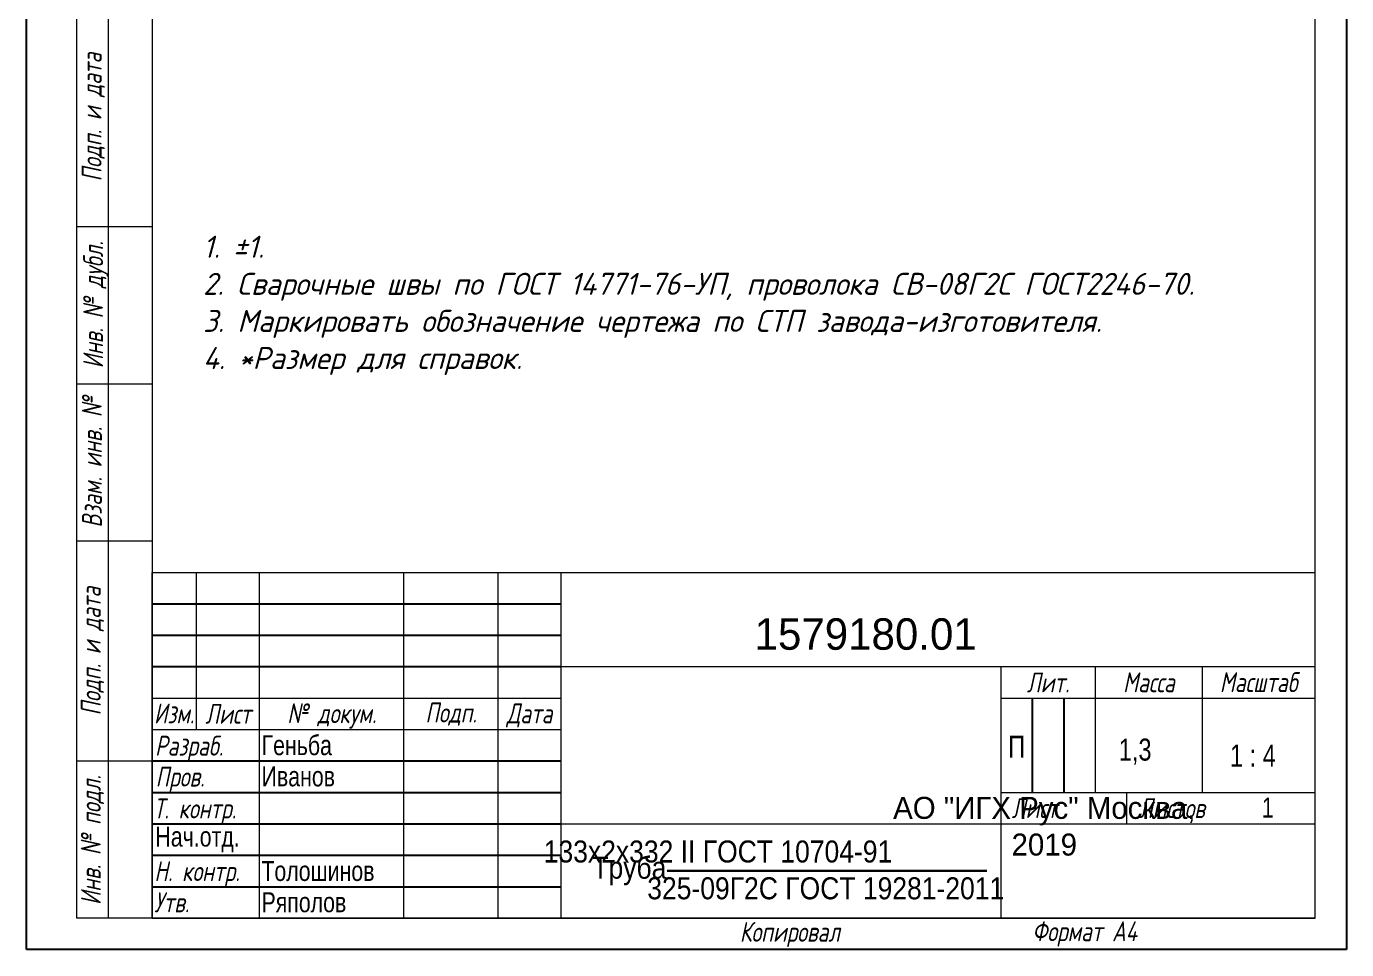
# Model space of a CAD drawing. Header units: millimetres. Extents: x 189 to 3792, y 0 to 1188.
# Drawn here: x 2952 to 3792, y 0 to 587 of the extents above; entities that cross this region are included whole.
import ezdxf
from ezdxf.enums import TextEntityAlignment as Align

# ---------------------------------------------------------------- set-up
doc = ezdxf.new("R2018")
doc.units = ezdxf.units.MM
doc.header["$LTSCALE"] = 4
for name, color, linetype, lineweight in [('Заголовок (ГОСТ)', 7, 'Continuous', 18), ('Кромка (ГОСТ)', 7, 'Continuous', 18), ('Обозначение (ГОСТ)', 7, 'Continuous', 18), ('Эскизная геометрия (ГОСТ)', 7, 'Continuous', 18)]:
    doc.layers.add(name, color=color, linetype=linetype, lineweight=lineweight)
doc.styles.add('Альтернативный текст (ГОСТ)', font='', dxfattribs={"width": 0.8})
doc.styles.add('Обычный текст (ГОСТ)', font='GOST Common Italic.ttf')
doc.styles.add('Стиль текста110', font='GOST Common Italic.ttf', dxfattribs={"width": 0.8})
doc.styles.add('Стиль текста112', font='GOST Common Italic.ttf', dxfattribs={"width": 0.8})
doc.styles.add('Стиль текста120', font='GOST Common Italic.ttf', dxfattribs={"width": 0.9})
doc.styles.add('Стиль текста137', font='GOST Common Italic.ttf', dxfattribs={"width": 0.7})
doc.styles.add('Стиль текста139', font='GOST Common Italic.ttf', dxfattribs={"width": 0.7})
doc.styles.add('Стиль текста70', font='GOST Common Italic.ttf')
doc.styles.add('Стиль текста81', font='GOST Common Italic.ttf', dxfattribs={"width": 0.8})
doc.styles.add('Стиль текста87', font='GOST Common Italic.ttf')
doc.styles.get('Альтернативный текст (ГОСТ)').set_extended_font_data('Arial', italic=True)

# ---------------------------------------------------------------- blocks, each defined once
blk = doc.blocks.new('ГОСТ - Доп. графы 1')
at = {"layer": 'Эскизная геометрия (ГОСТ)'}
for p, q in [((-12, 0), (-12, 145)), ((-12, 145), (0, 145)), ((-7, 145), (-7, 0)), ((-12, 110), (-7, 110)), ((-7, 110), (0, 110)), ((-12, 85), (-7, 85)), ((-7, 85), (0, 85)), ((-12, 60), (-7, 60)), ((-7, 60), (0, 60)), ((-12, 25), (-7, 25)), ((-7, 25), (0, 25)), ((0, 0), (-12, 0))]:
    blk.add_line(p, q, dxfattribs=at)
at = {"layer": 'Обозначение (ГОСТ)', "char_height": 3.17, "attachment_point": 5, "rotation": 90, "style": 'Альтернативный текст (ГОСТ)'}
for s, insert, width in [('\\fGOST Common|b0|i1;\\H3.1700;Подп. и дата', (-9.37, 127.41), 34.7679), ('\\fGOST Common|b0|i1;\\H3.1700;Инв. № дубл.', (-8.95, 97.55), 24.8438), ('\\fGOST Common|b0|i1;\\H3.1700;Взам. инв. №', (-9.58, 72.53), 24.8669), ('\\fGOST Common|b0|i1;\\H3.1700;Подп. и дата', (-9.5, 42.47), 35.1486), ('\\fGOST Common|b0|i1;\\H3.1700;Инв. № подл.', (-9.5, 12.41), 24.9618)]:
    blk.add_mtext(s, dxfattribs=dict(at, insert=insert, width=width))
at = {"layer": 'Обозначение (ГОСТ)', "style": 'Стиль текста112', "width": 0.8}
for tag, p in [('Подп._и_дата_2', (-3.53, 127.51)), ('Инв._номер_дубликата', (-3.41, 97.47)), ('Взамен_инв._номера', (-3.46, 72.53)), ('Подп._и_дата_1', (-3.42, 42.35)), ('ИНВЕНТАРНЫЙ_НОМЕР', (-3.33, 12.68))]:
    blk.add_attdef(tag, text='', height=3.17, rotation=90, dxfattribs=at).set_placement(p, align=Align.MIDDLE_CENTER)
blk = doc.blocks.new('Основные надписи ГОСТ - Форма 1')
at = {"layer": 'Заголовок (ГОСТ)'}
for p, q in [((0, 55), (185, 55)), ((0, 0), (0, 55)), ((0, 0), (0, 55)), ((7, 55), (7, 30)), ((17, 55), (17, 0)), ((40, 55), (40, 0)), ((55, 55), (55, 0)), ((65, 55), (65, 0)), ((185, 0), (185, 55)), ((65, 40), (185, 40)), ((135, 40), (135, 0)), ((150, 40), (150, 20)), ((167, 40), (167, 20)), ((0, 35), (65, 35)), ((135, 35), (185, 35)), ((0, 30), (65, 30)), ((135, 20), (185, 20)), ((155, 20), (155, 15)), ((65, 15), (185, 15)), ((185, 0), (0, 0))]:
    blk.add_line(p, q, dxfattribs=at)
at = {"layer": 'Заголовок (ГОСТ)', "linetype": 'Continuous', "lineweight": 25}
for p, q in [((0, 50), (65, 50)), ((0, 45), (65, 45)), ((0, 40), (65, 40)), ((140, 35), (140, 20)), ((145, 35), (145, 20)), ((0, 25), (65, 25)), ((0, 20), (65, 20)), ((0, 15), (65, 15)), ((0, 10), (65, 10)), ((0, 5), (65, 5))]:
    blk.add_line(p, q, dxfattribs=at)
at = {"layer": 'Заголовок (ГОСТ)', "lineweight": 30}
blk.add_line((81.9, 7.5), (132.78, 7.5), dxfattribs=at)
at = {"layer": 'Заголовок (ГОСТ)', "char_height": 3.17, "style": 'Альтернативный текст (ГОСТ)'}
for s, insert, width, attachment_point in [('\\fGOST Common|b0|i1;\\H3.1700;Лит.', (142.52, 37.49), 14.9766, 5), ('\\fGOST Common|b0|i1;\\H3.1700;Масса', (158.55, 37.51), 16.9878, 5), ('\\fGOST Common|b0|i1;\\H3.1700;Масштаб', (176.02, 37.53), 17.8316, 5), ('\\fGOST Common|b0|i1;\\H3.1700;Изм.', (3.5, 32.56), 6.9635, 5), ('\\fGOST Common|b0|i1;\\H3.1700;Лист', (12.1, 32.5), 10.0029, 5), ('\\A0;\\fGOST Common|b0|i1;\\H3.1700;№ докум.', (28.58, 32.16), 22.9069, 5), ('\\fGOST Common|b0|i1;\\H3.1700;Подп.', (47.56, 32.45), 14.879, 5), ('\\fGOST Common|b0|i1;\\H3.1700;Дата', (60.02, 32.24), 9.9614, 5), ('\\fGOST Common|b0|i1;\\H3.1700;Разраб.', (0.47, 27), 16.9971, 4), ('\\fGOST Common|b0|i1;\\H3.1700;Пров.', (0.56, 22.08), 17.0192, 4), ('\\A0;\\fGOST Common|b0|i1;\\H3.1700;Т. контр.', (0.23, 17.01), 16.9554, 4), ('\\fGOST Common|b0|i1;\\H3.1700;Лист', (140.37, 17.5), 10.5071, 5), ('\\fGOST Common|b0|i1;\\H3.1700;Листов', (162.21, 17.5), 14.3668, 5), ('\\A1;', (150.6, 17.54), 8.8313, 5), ('\\fGOST Common|b0|i1;\\H3.1700;Н. контр.', (0.36, 7.05), 16.9999, 4), ('\\fGOST Common|b0|i1;\\H3.1700;Утв.', (0.34, 2.52), 17.0083, 4), ('\\fGOST Common|b0|i1;\\H3.1700;Копировал', (93.48, -0.59), 19.7871, 1)]:
    blk.add_mtext(s, dxfattribs=dict(at, insert=insert, width=width, attachment_point=attachment_point))
at = {"layer": 'Заголовок (ГОСТ)'}
for tag, height, style, width, p in [('Изм1', 2.89, 'Стиль текста137', 0.7, (3.51, 52.52)), ('Лист1', 2.89, 'Стиль текста137', 0.7, (12.03, 52.52)), ('Докум1', 2.89, 'Стиль текста137', 0.7, (28.54, 52.48)), ('Изм2', 2.89, 'Стиль текста137', 0.7, (3.5, 47.52)), ('Лист2', 2.89, 'Стиль текста137', 0.7, (12.01, 47.5)), ('Докум2', 2.89, 'Стиль текста137', 0.7, (28.53, 47.5)), ('Изм3', 2.89, 'Стиль текста137', 0.7, (3.5, 42.5)), ('Лист3', 2.89, 'Стиль текста137', 0.7, (12.01, 42.51)), ('Докум3', 2.89, 'Стиль текста137', 0.7, (28.51, 42.48)), ('Изм4', 2.89, 'Стиль текста137', 0.7, (3.51, 37.5)), ('Лист4', 2.89, 'Стиль текста137', 0.7, (12, 37.53)), ('Докум4', 2.89, 'Стиль текста137', 0.7, (28.51, 37.52)), ('ЗАГОЛОВОК', 5, 'Стиль текста110', 0.8, (100.03, 29.98)), ('Литера2', 3.5, 'Стиль текста81', 0.8, (142.51, 27.22)), ('Литера', 3.5, 'Стиль текста81', 0.8, (137.52, 27.25)), ('Литера3', 3.5, 'Стиль текста81', 0.8, (147.52, 27.21)), ('Масса', 3.5, 'Стиль текста81', 0.8, (156.37, 26.48)), ('Масштаб', 3.5, 'Стиль текста81', 0.8, (175.09, 25.86)), ('Тип_документа', 3.17, 'Стиль текста112', 0.8, (100.08, 17.56)), ('Листов', 3.17, 'Стиль текста112', 0.8, (177.46, 17.58))]:
    blk.add_attdef(tag, text='', height=height, dxfattribs=dict(at, style=style, width=width)).set_placement(p, align=Align.MIDDLE_CENTER)
for tag, height, style, width, p in [('Подп1', 2.89, 'Стиль текста137', 0.7, (40.01, 52.51)), ('Дата1', 2, 'Стиль текста139', 0.7, (55.01, 52.51)), ('Подп2', 2.89, 'Стиль текста137', 0.7, (40.01, 47.5)), ('Дата2', 2, 'Стиль текста139', 0.7, (55.01, 47.49)), ('Подп3', 2.89, 'Стиль текста137', 0.7, (40.01, 42.51)), ('Дата3', 2, 'Стиль текста139', 0.7, (55.02, 42.52)), ('Подп4', 2.89, 'Стиль текста137', 0.7, (40.01, 37.51)), ('Дата4', 2, 'Стиль текста139', 0.7, (55.02, 37.51)), ('АВТОР', 3.17, 'Стиль текста112', 0.8, (17.41, 27.49)), ('Разработал_Подп.', 2.89, 'Стиль текста137', 0.7, (40.05, 27.51)), ('ДАТА_СОЗДАНИЯ', 2, 'Стиль текста139', 0.7, (55.01, 27.51)), ('ПРОВЕРИЛ', 3.17, 'Стиль текста112', 0.8, (17.41, 22.53)), ('Проверил_Подп.', 2.89, 'Стиль текста137', 0.7, (40.05, 22.52)), ('ДАТА_ПРОВЕРКИ', 2, 'Стиль текста139', 0.7, (55.02, 22.51)), ('ТЕХНОЛОГ', 3.17, 'Стиль текста112', 0.8, (17.33, 17.54)), ('Технолог_Подп.', 2.89, 'Стиль текста137', 0.7, (40.05, 17.51)), ('Технолог_Дата', 2, 'Стиль текста139', 0.7, (55.01, 17.5)), ('Должность_руководителя', 3.17, 'Стиль текста112', 0.8, (0.52, 12.51)), ('НАЧ._ОТДЕЛА', 3.17, 'Стиль текста112', 0.8, (17.46, 12.45)), ('Руководитель_Подп.', 2.89, 'Стиль текста137', 0.7, (40.01, 12.5)), ('Руководитель_Дата', 2, 'Стиль текста139', 0.7, (55.01, 12.51)), ('Нормоконтроль_Подп.', 2.89, 'Стиль текста137', 0.7, (40.05, 7.52)), ('ДАТА_НОРМОКОНТРОЛЯ', 2, 'Стиль текста139', 0.7, (55.02, 7.51)), ('НОРМОКОНТРОЛЬ', 3.17, 'Стиль текста112', 0.8, (15.55, 5.9)), ('УТВЕРДИЛ', 3.17, 'Стиль текста112', 0.8, (17.4, 2.51)), ('Утвердил_Подп.', 2.89, 'Стиль текста137', 0.7, (40.05, 2.51)), ('ДАТА_УТВЕРЖДЕНИЯ', 2, 'Стиль текста139', 0.7, (55.01, 2.5))]:
    blk.add_attdef(tag, text='', height=height, dxfattribs=dict(at, style=style, width=width)).set_placement(p, align=Align.MIDDLE_LEFT)
for tag, height, style, p in [('ОБОЗНАЧЕНИЕ', 5, 'Стиль текста87', (114.26, 45.12)), ('ОРГАНИЗАЦИЯ', 3.5, 'Стиль текста70', (141.96, 11.68))]:
    blk.add_attdef(tag, text='', height=height, dxfattribs=dict(at, style=style)).set_placement(p, align=Align.MIDDLE_CENTER)
at = {"layer": 'Заголовок (ГОСТ)', "style": 'Стиль текста120', "width": 0.9}
blk.add_attdef('Материал_Наим.', text='', height=3.5, dxfattribs=at).set_placement((90.49, 7.59), align=Align.BOTTOM_CENTER)
blk.add_attdef('Материал_Класс', text='', height=3.5, dxfattribs=at).set_placement((81.8, 7.5), align=Align.MIDDLE_RIGHT)
blk.add_attdef('Материал_ГОСТ', text='', height=3.5, dxfattribs=at).set_placement((107.34, 6.5), align=Align.TOP_CENTER)
blk = doc.blocks.new('Рамки ГОСТ_ граница 297x210')
at = {"layer": 'Кромка (ГОСТ)', "lineweight": 25}
for p, q in [((0, 0), (0, 297)), ((210, 297), (210, 0)), ((210, 0), (0, 0))]:
    blk.add_line(p, q, dxfattribs=at)
at = {"layer": 'Кромка (ГОСТ)'}
for p, q in [((20, 292), (20, 5)), ((205, 5), (205, 292)), ((20, 5), (205, 5))]:
    blk.add_line(p, q, dxfattribs=at)
at = {"layer": 'Кромка (ГОСТ)', "insert": (160, 4.5), "char_height": 3.17, "attachment_point": 1, "style": 'Альтернативный текст (ГОСТ)'}
blk.add_mtext('\\A1;\\fGOST Common|b0|i1;\\H3.1700;Формат A4', dxfattribs=at)

msp = doc.modelspace()

# ---------------------------------------------------------------- block references
at = {"xscale": 4, "yscale": 4, "zscale": 4}
msp.add_blockref('Рамки ГОСТ_ граница 297x210', (2951.682, 0), dxfattribs=at)
ref = msp.add_blockref('ГОСТ - Доп. графы 1', (3031.682, 20), dxfattribs=dict(xscale=4, yscale=4, zscale=4))
lines = msp.add_mtext('\\W0.8000;', dxfattribs={"layer": 'Обозначение (ГОСТ)', "insert": (3018.366, 70.732), "char_height": 12.68, "width": 99.56363, "attachment_point": 5, "rotation": 90, "style": 'Стиль текста112'})
ref.add_attrib('ИНВЕНТАРНЫЙ_НОМЕР', '', (3018.366, 70.732)).embed_mtext(lines)
lines = msp.add_mtext('\\W0.8000;', dxfattribs={"layer": 'Обозначение (ГОСТ)', "insert": (3017.992, 189.41), "char_height": 12.68, "width": 140.41799, "attachment_point": 5, "rotation": 90, "style": 'Стиль текста112'})
ref.add_attrib('Подп._и_дата_1', '', (3017.992, 189.41)).embed_mtext(lines)
lines = msp.add_mtext('\\W0.8000;', dxfattribs={"layer": 'Обозначение (ГОСТ)', "insert": (3017.842, 310.116), "char_height": 12.68, "width": 99.20122, "attachment_point": 5, "rotation": 90, "style": 'Стиль текста112'})
ref.add_attrib('Взамен_инв._номера', '', (3017.842, 310.116)).embed_mtext(lines)
lines = msp.add_mtext('\\W0.8000;', dxfattribs={"layer": 'Обозначение (ГОСТ)', "insert": (3018.057, 409.863), "char_height": 12.68, "width": 99.41707, "attachment_point": 5, "rotation": 90, "style": 'Стиль текста112'})
ref.add_attrib('Инв._номер_дубликата', '', (3018.057, 409.863)).embed_mtext(lines)
lines = msp.add_mtext('\\W0.8000;', dxfattribs={"layer": 'Обозначение (ГОСТ)', "insert": (3017.554, 530.044), "char_height": 12.68, "width": 140.41799, "attachment_point": 5, "rotation": 90, "style": 'Стиль текста112'})
ref.add_attrib('Подп._и_дата_2', '', (3017.554, 530.044)).embed_mtext(lines)
ref = msp.add_blockref('Основные надписи ГОСТ - Форма 1', (3031.682, 20), dxfattribs=dict(xscale=4, yscale=4, zscale=4))
lines = msp.add_mtext('\\W0.80000;Нач.отд.', dxfattribs={"layer": 'Заголовок (ГОСТ)', "insert": (3033.768, 70.057), "char_height": 12.68, "width": 65.90385, "attachment_point": 4, "style": 'Стиль текста112'})
ref.add_attrib('Должность_руководителя', '', (3033.768, 70.057)).embed_mtext(lines)
lines = msp.add_mtext('\\W0.80000;Геньба', dxfattribs={"layer": 'Заголовок (ГОСТ)', "insert": (3101.328, 129.953), "char_height": 12.68, "width": 90.37048, "attachment_point": 4, "style": 'Стиль текста112'})
ref.add_attrib('АВТОР', '', (3101.328, 129.953)).embed_mtext(lines)
lines = msp.add_mtext('\\W0.80000;Иванов', dxfattribs={"layer": 'Заголовок (ГОСТ)', "insert": (3101.315, 110.103), "char_height": 12.68, "width": 90.20666, "attachment_point": 4, "style": 'Стиль текста112'})
ref.add_attrib('ПРОВЕРИЛ', '', (3101.315, 110.103)).embed_mtext(lines)
lines = msp.add_mtext('\\W0.8000;', dxfattribs={"layer": 'Заголовок (ГОСТ)', "insert": (3101.017, 90.171), "char_height": 12.68, "width": 90.68397, "attachment_point": 4, "style": 'Стиль текста112'})
ref.add_attrib('ТЕХНОЛОГ', '', (3101.017, 90.171)).embed_mtext(lines)
lines = msp.add_mtext('\\W0.8000;', dxfattribs={"layer": 'Заголовок (ГОСТ)', "insert": (3101.528, 69.782), "char_height": 12.68, "width": 90.22002, "attachment_point": 4, "style": 'Стиль текста112'})
ref.add_attrib('НАЧ._ОТДЕЛА', '', (3101.528, 69.782)).embed_mtext(lines)
lines = msp.add_mtext('\\W0.80000;Толошинов', dxfattribs={"layer": 'Заголовок (ГОСТ)', "insert": (3101.18, 49.923), "char_height": 12.68, "width": 90.67608, "attachment_point": 4, "style": 'Стиль текста112'})
ref.add_attrib('НОРМОКОНТРОЛЬ', '', (3101.18, 49.923)).embed_mtext(lines)
lines = msp.add_mtext('\\W0.80000;Ряполов', dxfattribs={"layer": 'Заголовок (ГОСТ)', "insert": (3101.284, 30.026), "char_height": 12.68, "width": 90.45181, "attachment_point": 4, "style": 'Стиль текста112'})
ref.add_attrib('УТВЕРДИЛ', '', (3101.284, 30.026)).embed_mtext(lines)
lines = msp.add_mtext('1579180.01', dxfattribs={"layer": 'Заголовок (ГОСТ)', "insert": (3485.675, 200.622), "char_height": 20, "width": 479.37184, "attachment_point": 5, "style": 'Стиль текста87'})
ref.add_attrib('ОБОЗНАЧЕНИЕ', '', (3485.675, 200.622)).embed_mtext(lines)
lines = msp.add_mtext('\\W0.8000;', dxfattribs={"layer": 'Заголовок (ГОСТ)', "insert": (3431.806, 139.9), "char_height": 20, "width": 278.43713, "attachment_point": 5, "style": 'Стиль текста110'})
ref.add_attrib('ЗАГОЛОВОК', '', (3431.806, 139.9)).embed_mtext(lines)
lines = msp.add_mtext('\\W0.8000;', dxfattribs={"layer": 'Заголовок (ГОСТ)', "insert": (3431.994, 90.233), "char_height": 12.68, "width": 278.8134, "attachment_point": 5, "style": 'Стиль текста112'})
ref.add_attrib('Тип_документа', '', (3431.994, 90.233)).embed_mtext(lines)
lines = msp.add_mtext('\\W0.90000;Труба', dxfattribs={"layer": 'Заголовок (ГОСТ)', "insert": (3358.867, 50), "char_height": 14, "width": 269.03047, "attachment_point": 6, "style": 'Стиль текста120'})
ref.add_attrib('Материал_Класс', '', (3358.867, 50)).embed_mtext(lines)
lines = msp.add_mtext('\\W0.90000;133х2х332 II ГОСТ 10704-91', dxfattribs={"layer": 'Заголовок (ГОСТ)', "insert": (3391.727, 55.208), "char_height": 14, "width": 267.90167, "attachment_point": 8, "style": 'Стиль текста120'})
ref.add_attrib('Материал_Наим.', '', (3391.727, 55.208)).embed_mtext(lines)
lines = msp.add_mtext('\\W0.90000;325-09Г2С ГОСТ 19281-2011', dxfattribs={"layer": 'Заголовок (ГОСТ)', "insert": (3460.283, 46), "char_height": 14, "width": 267.01281, "attachment_point": 2, "style": 'Стиль текста120'})
ref.add_attrib('Материал_ГОСТ', '', (3460.283, 46)).embed_mtext(lines)
lines = msp.add_mtext('\\W0.80000;П', dxfattribs={"layer": 'Заголовок (ГОСТ)', "insert": (3581.763, 129.005), "char_height": 14, "width": 20.11534, "attachment_point": 5, "style": 'Стиль текста81'})
ref.add_attrib('Литера', '', (3581.763, 129.005)).embed_mtext(lines)
lines = msp.add_mtext('\\W0.8000;', dxfattribs={"layer": 'Заголовок (ГОСТ)', "insert": (3601.729, 128.886), "char_height": 14, "width": 20.11534, "attachment_point": 5, "style": 'Стиль текста81'})
ref.add_attrib('Литера2', '', (3601.729, 128.886)).embed_mtext(lines)
lines = msp.add_mtext('\\W0.8000;', dxfattribs={"layer": 'Заголовок (ГОСТ)', "insert": (3621.754, 128.845), "char_height": 14, "width": 20.06798, "attachment_point": 5, "style": 'Стиль текста81'})
ref.add_attrib('Литера3', '', (3621.754, 128.845)).embed_mtext(lines)
lines = msp.add_mtext('\\W0.80000;1,3', dxfattribs={"layer": 'Заголовок (ГОСТ)', "insert": (3657.162, 125.934), "char_height": 14, "width": 68.17419, "attachment_point": 5, "style": 'Стиль текста81'})
ref.add_attrib('Масса', '', (3657.162, 125.934)).embed_mtext(lines)
lines = msp.add_mtext('\\W0.80000;1 : 4', dxfattribs={"layer": 'Заголовок (ГОСТ)', "insert": (3732.055, 123.423), "char_height": 14, "width": 71.79023, "attachment_point": 5, "style": 'Стиль текста81'})
ref.add_attrib('Масштаб', '', (3732.055, 123.423)).embed_mtext(lines)
lines = msp.add_mtext('\\W0.80000;1', dxfattribs={"layer": 'Заголовок (ГОСТ)', "insert": (3741.518, 90.316), "char_height": 12.68, "width": 59.86126, "attachment_point": 5, "style": 'Стиль текста112'})
ref.add_attrib('Листов', '', (3741.518, 90.316)).embed_mtext(lines)
lines = msp.add_mtext('АО "ИГХ Рус" Москва,\\P2019', dxfattribs={"layer": 'Заголовок (ГОСТ)', "insert": (3599.333, 78.396), "char_height": 14, "width": 199.93273, "attachment_point": 5, "style": 'Стиль текста70'})
ref.add_attrib('ОРГАНИЗАЦИЯ', '', (3599.333, 78.396)).embed_mtext(lines)
lines = msp.add_mtext('\\W0.7000;', dxfattribs={"layer": 'Заголовок (ГОСТ)', "insert": (3251.73, 230.054), "char_height": 8, "width": 39.93782, "attachment_point": 4, "style": 'Стиль текста139'})
ref.add_attrib('Дата1', '', (3251.73, 230.054)).embed_mtext(lines)
lines = msp.add_mtext('\\W0.7000;', dxfattribs={"layer": 'Заголовок (ГОСТ)', "insert": (3251.73, 209.963), "char_height": 8, "width": 39.93782, "attachment_point": 4, "style": 'Стиль текста139'})
ref.add_attrib('Дата2', '', (3251.73, 209.963)).embed_mtext(lines)
lines = msp.add_mtext('\\W0.7000;', dxfattribs={"layer": 'Заголовок (ГОСТ)', "insert": (3251.775, 190.084), "char_height": 8, "width": 39.88465, "attachment_point": 4, "style": 'Стиль текста139'})
ref.add_attrib('Дата3', '', (3251.775, 190.084)).embed_mtext(lines)
lines = msp.add_mtext('\\W0.7000;', dxfattribs={"layer": 'Заголовок (ГОСТ)', "insert": (3251.775, 170.037), "char_height": 8, "width": 39.9545, "attachment_point": 4, "style": 'Стиль текста139'})
ref.add_attrib('Дата4', '', (3251.775, 170.037)).embed_mtext(lines)
lines = msp.add_mtext('\\W0.7000;', dxfattribs={"layer": 'Заголовок (ГОСТ)', "insert": (3251.716, 130.045), "char_height": 8, "width": 39.92165, "attachment_point": 4, "style": 'Стиль текста139'})
ref.add_attrib('ДАТА_СОЗДАНИЯ', '', (3251.716, 130.045)).embed_mtext(lines)
lines = msp.add_mtext('\\W0.7000;', dxfattribs={"layer": 'Заголовок (ГОСТ)', "insert": (3251.77, 110.038), "char_height": 8, "width": 39.83076, "attachment_point": 4, "style": 'Стиль текста139'})
ref.add_attrib('ДАТА_ПРОВЕРКИ', '', (3251.77, 110.038)).embed_mtext(lines)
lines = msp.add_mtext('\\W0.7000;', dxfattribs={"layer": 'Заголовок (ГОСТ)', "insert": (3251.741, 90.011), "char_height": 8, "width": 39.94531, "attachment_point": 4, "style": 'Стиль текста139'})
ref.add_attrib('Технолог_Дата', '', (3251.741, 90.011)).embed_mtext(lines)
lines = msp.add_mtext('\\W0.7000;', dxfattribs={"layer": 'Заголовок (ГОСТ)', "insert": (3251.722, 70.038), "char_height": 8, "width": 39.96095, "attachment_point": 4, "style": 'Стиль текста139'})
ref.add_attrib('Руководитель_Дата', '', (3251.722, 70.038)).embed_mtext(lines)
lines = msp.add_mtext('\\W0.7000;', dxfattribs={"layer": 'Заголовок (ГОСТ)', "insert": (3251.776, 50.045), "char_height": 8, "width": 39.92984, "attachment_point": 4, "style": 'Стиль текста139'})
ref.add_attrib('ДАТА_НОРМОКОНТРОЛЯ', '', (3251.776, 50.045)).embed_mtext(lines)
lines = msp.add_mtext('\\W0.7000;', dxfattribs={"layer": 'Заголовок (ГОСТ)', "insert": (3251.719, 29.994), "char_height": 8, "width": 39.98721, "attachment_point": 4, "style": 'Стиль текста139'})
ref.add_attrib('ДАТА_УТВЕРЖДЕНИЯ', '', (3251.719, 29.994)).embed_mtext(lines)
lines = msp.add_mtext('\\W0.7000;', dxfattribs={"layer": 'Заголовок (ГОСТ)', "insert": (3191.739, 230.05), "char_height": 11.5642, "width": 59.67994, "attachment_point": 4, "style": 'Стиль текста137'})
ref.add_attrib('Подп1', '', (3191.739, 230.05)).embed_mtext(lines)
lines = msp.add_mtext('\\W0.7000;', dxfattribs={"layer": 'Заголовок (ГОСТ)', "insert": (3191.739, 210.011), "char_height": 11.5642, "width": 59.94246, "attachment_point": 4, "style": 'Стиль текста137'})
ref.add_attrib('Подп2', '', (3191.739, 210.011)).embed_mtext(lines)
lines = msp.add_mtext('\\W0.7000;', dxfattribs={"layer": 'Заголовок (ГОСТ)', "insert": (3191.739, 190.059), "char_height": 11.5642, "width": 59.94246, "attachment_point": 4, "style": 'Стиль текста137'})
ref.add_attrib('Подп3', '', (3191.739, 190.059)).embed_mtext(lines)
lines = msp.add_mtext('\\W0.7000;', dxfattribs={"layer": 'Заголовок (ГОСТ)', "insert": (3191.739, 170.023), "char_height": 11.5642, "width": 59.86343, "attachment_point": 4, "style": 'Стиль текста137'})
ref.add_attrib('Подп4', '', (3191.739, 170.023)).embed_mtext(lines)
lines = msp.add_mtext('\\W0.7000;', dxfattribs={"layer": 'Заголовок (ГОСТ)', "insert": (3191.862, 130.058), "char_height": 11.5642, "width": 59.83851, "attachment_point": 4, "style": 'Стиль текста137'})
ref.add_attrib('Разработал_Подп.', '', (3191.862, 130.058)).embed_mtext(lines)
lines = msp.add_mtext('\\W0.7000;', dxfattribs={"layer": 'Заголовок (ГОСТ)', "insert": (3191.862, 110.098), "char_height": 11.5642, "width": 59.75883, "attachment_point": 4, "style": 'Стиль текста137'})
ref.add_attrib('Проверил_Подп.', '', (3191.862, 110.098)).embed_mtext(lines)
lines = msp.add_mtext('\\W0.7000;', dxfattribs={"layer": 'Заголовок (ГОСТ)', "insert": (3191.862, 90.059), "char_height": 11.5642, "width": 59.75883, "attachment_point": 4, "style": 'Стиль текста137'})
ref.add_attrib('Технолог_Подп.', '', (3191.862, 90.059)).embed_mtext(lines)
lines = msp.add_mtext('\\W0.7000;', dxfattribs={"layer": 'Заголовок (ГОСТ)', "insert": (3191.702, 70.02), "char_height": 11.5642, "width": 59.91819, "attachment_point": 4, "style": 'Стиль текста137'})
ref.add_attrib('Руководитель_Подп.', '', (3191.702, 70.02)).embed_mtext(lines)
lines = msp.add_mtext('\\W0.7000;', dxfattribs={"layer": 'Заголовок (ГОСТ)', "insert": (3191.862, 50.06), "char_height": 11.5642, "width": 59.75883, "attachment_point": 4, "style": 'Стиль текста137'})
ref.add_attrib('Нормоконтроль_Подп.', '', (3191.862, 50.06)).embed_mtext(lines)
lines = msp.add_mtext('\\W0.7000;', dxfattribs={"layer": 'Заголовок (ГОСТ)', "insert": (3191.862, 30.021), "char_height": 11.5642, "width": 59.83851, "attachment_point": 4, "style": 'Стиль текста137'})
ref.add_attrib('Утвердил_Подп.', '', (3191.862, 30.021)).embed_mtext(lines)
lines = msp.add_mtext('\\W0.7000;', dxfattribs={"layer": 'Заголовок (ГОСТ)', "insert": (3145.848, 229.933), "char_height": 11.5642, "width": 91.78791, "attachment_point": 5, "style": 'Стиль текста137'})
ref.add_attrib('Докум1', '', (3145.848, 229.933)).embed_mtext(lines)
lines = msp.add_mtext('\\W0.7000;', dxfattribs={"layer": 'Заголовок (ГОСТ)', "insert": (3145.786, 209.987), "char_height": 11.5642, "width": 91.91296, "attachment_point": 5, "style": 'Стиль текста137'})
ref.add_attrib('Докум2', '', (3145.786, 209.987)).embed_mtext(lines)
lines = msp.add_mtext('\\W0.7000;', dxfattribs={"layer": 'Заголовок (ГОСТ)', "insert": (3145.723, 189.917), "char_height": 11.5642, "width": 91.78791, "attachment_point": 5, "style": 'Стиль текста137'})
ref.add_attrib('Докум3', '', (3145.723, 189.917)).embed_mtext(lines)
lines = msp.add_mtext('\\W0.7000;', dxfattribs={"layer": 'Заголовок (ГОСТ)', "insert": (3145.741, 170.08), "char_height": 11.5642, "width": 91.89624, "attachment_point": 5, "style": 'Стиль текста137'})
ref.add_attrib('Докум4', '', (3145.741, 170.08)).embed_mtext(lines)
lines = msp.add_mtext('\\W0.7000;', dxfattribs={"layer": 'Заголовок (ГОСТ)', "insert": (3079.806, 230.065), "char_height": 11.5642, "width": 39.97255, "attachment_point": 5, "style": 'Стиль текста137'})
ref.add_attrib('Лист1', '', (3079.806, 230.065)).embed_mtext(lines)
lines = msp.add_mtext('\\W0.7000;', dxfattribs={"layer": 'Заголовок (ГОСТ)', "insert": (3079.73, 210.018), "char_height": 11.5642, "width": 39.91225, "attachment_point": 5, "style": 'Стиль текста137'})
ref.add_attrib('Лист2', '', (3079.73, 210.018)).embed_mtext(lines)
lines = msp.add_mtext('\\W0.7000;', dxfattribs={"layer": 'Заголовок (ГОСТ)', "insert": (3079.73, 190.031), "char_height": 11.5642, "width": 39.91225, "attachment_point": 5, "style": 'Стиль текста137'})
ref.add_attrib('Лист3', '', (3079.73, 190.031)).embed_mtext(lines)
lines = msp.add_mtext('\\W0.7000;', dxfattribs={"layer": 'Заголовок (ГОСТ)', "insert": (3079.699, 170.106), "char_height": 11.5642, "width": 39.97432, "attachment_point": 5, "style": 'Стиль текста137'})
ref.add_attrib('Лист4', '', (3079.699, 170.106)).embed_mtext(lines)
lines = msp.add_mtext('\\W0.7000;', dxfattribs={"layer": 'Заголовок (ГОСТ)', "insert": (3045.732, 230.066), "char_height": 11.5642, "width": 28.01599, "attachment_point": 5, "style": 'Стиль текста137'})
ref.add_attrib('Изм1', '', (3045.732, 230.066)).embed_mtext(lines)
lines = msp.add_mtext('\\W0.7000;', dxfattribs={"layer": 'Заголовок (ГОСТ)', "insert": (3045.699, 210.082), "char_height": 11.5642, "width": 27.95068, "attachment_point": 5, "style": 'Стиль текста137'})
ref.add_attrib('Изм2', '', (3045.699, 210.082)).embed_mtext(lines)
lines = msp.add_mtext('\\W0.7000;', dxfattribs={"layer": 'Заголовок (ГОСТ)', "insert": (3045.699, 190.001), "char_height": 11.5642, "width": 28.08129, "attachment_point": 5, "style": 'Стиль текста137'})
ref.add_attrib('Изм3', '', (3045.699, 190.001)).embed_mtext(lines)
lines = msp.add_mtext('\\W0.7000;', dxfattribs={"layer": 'Заголовок (ГОСТ)', "insert": (3045.732, 170.018), "char_height": 11.5642, "width": 28.01599, "attachment_point": 5, "style": 'Стиль текста137'})
ref.add_attrib('Изм4', '', (3045.732, 170.018)).embed_mtext(lines)

# ---------------------------------------------------------------- texts
at = {"layer": 'Обозначение (ГОСТ)', "insert": (3064.059, 454.151), "char_height": 14, "width": 674.6786, "attachment_point": 1, "line_spacing_factor": 1.011285, "style": 'Обычный текст (ГОСТ)'}
msp.add_mtext('{\\fGOST Common|b0|i1;1. ±1.\\P\\fGOST Common|b0|i1;2. Сварочные швы по ГОСТ 14771-76-УП, проволока СВ-08Г2С ГОСТ2246-70.\\P\\fGOST Common|b0|i1;3. Маркировать обозначение чертежа по СТП завода-изготовителя.\\P\\fGOST Common|b0|i1;4. *Размер для справок.}', dxfattribs=at)

doc.saveas('drawing.dxf')
